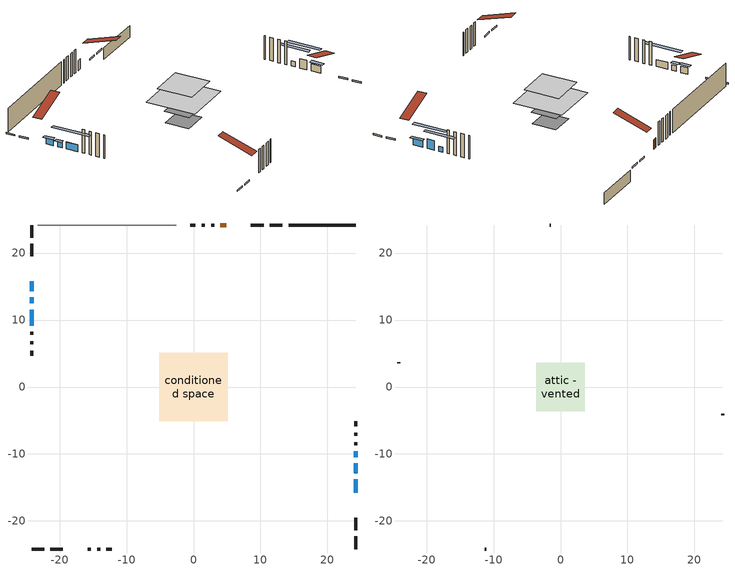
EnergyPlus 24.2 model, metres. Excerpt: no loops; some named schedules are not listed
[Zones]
conditioned space
 floor outside (Floor1 construction): -2.63,-2.63 -2.63,2.63 2.63,2.63 2.63,-2.63 z1.53
 floor adiabatic (AdiabaticFloorConstruction): -5.1,-5.1 -5.1,5.1 5.1,5.1 5.1,-5.1 z3.97
 floor foundation (Slab1 construction): -2.46,-2.46 -2.46,2.46 2.46,2.46 2.46,-2.46 z-0.88
 wall outside (RimJoist1 construction): 13.26,24.18 11.38,24.18 / -24.18,-24.18 -22.31,-24.18 / -24.18,24.18 -24.18,22.31 / 24.18,-24.18 24.18,-22.31 z1.53:1.83
 wall outside (RimJoist2 construction): 10.46,24.18 8.58,24.18 / -21.38,-24.18 -19.5,-24.18 / -24.18,21.38 -24.18,19.5 / 24.18,-21.38 24.18,-19.5 z1.53:1.83
 wall outside (AdiabaticWallConstruction 1): 4.87,24.18 4.01,24.18 z1.53:3.56
 wall outside (AdiabaticWallConstruction): -24.18,15.8 -24.18,14.32 z1.53:2.88; -24.18,13.4 -24.18,12.48 z1.53:2.73; 24.18,-15.8 24.18,-13.77 z1.53:2.98; 24.18,-12.84 24.18,-11.41 z1.53:3.51; 24.18,-10.49 24.18,-9.62 z1.53:2.57; -24.18,11.55 -24.18,9.16 z1.53:2.95
 wall outside (Wall1 construction): 3.09,24.18 2.62,24.18 / -15.8,-24.18 -15.33,-24.18 / -24.18,8.24 -24.18,7.77 / 24.18,-8.69 24.18,-8.23 z1.53:6.41
 wall outside (Wall2 construction): 1.69,24.18 1.21,24.18 / -14.4,-24.18 -13.92,-24.18 / -24.18,6.84 -24.18,6.36 / 24.18,-7.3 24.18,-6.82 z1.53:6.41
 wall outside (Wall3 construction): 0.29,24.18 -0.5,24.18 / -13,-24.18 -12.21,-24.18 / -24.18,5.44 -24.18,4.65 / 24.18,-5.89 24.18,-5.11 z1.53:6.41
 wall foundation (FoundationWall1 construction): 24.18,24.18 14.19,24.18 z-0.88:1.53
 wall adiabatic (Wall5 construction): -2.56,24.18 -23.25,24.18 z1.53:6.41
 window (WindowConstruction): -24.18,15.8 -24.18,14.32 z1.53:2.88
 window (WindowConstruction 1): -24.18,13.4 -24.18,12.48 z1.53:2.72
 window (WindowConstruction 2): 24.18,-15.8 24.18,-13.77 z1.53:2.98
 window (WindowConstruction 3): 24.18,-12.84 24.18,-11.41 z1.53:3.51
 window (WindowConstruction 4): 24.18,-10.48 24.18,-9.62 z1.53:2.57
 window (WindowConstruction 5): -24.18,11.55 -24.18,9.17 z1.53:2.95
 door (Door): 4.87,24.18 4.02,24.18 z1.53:3.56
 ceiling adiabatic (AdiabaticFloorConstruction): 5.1,-5.1 5.1,5.1 -5.1,5.1 -5.1,-5.1 z3.97
attic - vented
 floor to conditioned space (Floor2 construction Reversed): -3.6,-3.6 -3.6,3.6 3.6,3.6 3.6,-3.6 z6.41
 wall outside (Wall4 construction): -1.43,24.18 -1.63,24.18 / -11.29,-24.18 -11.08,-24.18 / -24.18,3.72 -24.18,3.52 / 24.18,-4.18 24.18,-3.98 z1.53:6.41
 roof outside (Roof1 construction): 5.8,24.18,6.41 5.8,17.16,8.75 7.65,17.16,8.75 7.65,24.18,6.41; -16.73,-24.18,6.41 -16.73,-17.16,8.75 -18.58,-17.16,8.75 -18.58,-24.18,6.41; -24.18,16.73,6.41 -17.16,16.73,8.75 -17.16,18.58,8.75 -24.18,18.58,6.41; 24.18,-16.73,6.41 17.16,-16.73,8.75 17.16,-18.58,8.75 24.18,-18.58,6.41
shading: -24.18,14.03 -24.18,16.1 -24.94,16.1 -24.94,14.03 z3.18; -24.18,12.18 -24.18,13.69 -24.94,13.69 -24.94,12.18 z3.02; 24.18,-13.47 24.18,-16.1 24.94,-16.1 24.94,-13.47 z3.28; 24.18,-8.67 24.18,-15.58 24.94,-15.58 24.94,-8.67 z6.25; 24.18,-6.88 24.18,-13.22 24.94,-13.22 24.94,-6.88 z5.31; -24.18,6.42 -24.18,14.29 -24.94,14.29 -24.94,6.42 z5.69
[Building]
Building 1: Terrain=Suburbs
[Site:Location]
Montreal Intl AP_QC: Latitude {deg}=45.47; Longitude {deg}=-73.74; Time Zone {hr}=-5; Elevation {m}=36; Keep Site Location Information=Yes
[Site:GroundTemperature:Shallow]
2.07863, -0.316383, -0.508184, 0.628371, 5.19101, 9.73239, 13.6695, 16.1636, 16.3755, 14.347, 10.5102, 6.10817
[Site:WaterMainsTemperature]
Calculation Method=Schedule; Temperature Schedule=mains temperature schedule
[Material] Roughness=Rough; Thermal Absorptance=0.9
Name | Thickness {m} | Conductivity {W/m-K} | Density {kg/m3} | Specific Heat {J/kg-K} | Solar Absorptance | Visible Absorptance
asphalt or fiberglass shingles | 0.00635 | 0.162714 | 1121.4 | 1465.45 | 0.4 | 0.4
ceiling loosefill ins | 0.169333 | 0.0480833 | 16.02 | 1046.75 | 0.7 | 0.7
ceiling stud and cavity | 0.1397 | 0.0769517 | 65.682 | 1177.47 | 0.7 | 0.7
concrete 4.0 in. | 0.1016 | 1.803125 | 2242.8 | 837.4 | 0.7 | 0.7
concrete 8.0 in. | 0.2032 | 1.803125 | 2242.8 | 837.4 | 0.7 | 0.7
door material | 0.04445 | 0.0451087 | 512.64 | 1214.23 | 0.7 | 0.7
exterior vertical ins | 0.0454343 | 0.029427 | 32.04 | 1214.23 | 0.7 | 0.7
floor covering | 0.0127 | 0.0433444 | 54.468 | 1339.84 | 0.6 | 0.6
floor rigid ins; rim joist rigid ins | 0.103632 | 0.029427 | 32.04 | 1214.23 | 0.7 | 0.7
floor rigid ins 1; wall rigid ins 2 | 0.512978 | 0.029427 | 32.04 | 1214.23 | 0.7 | 0.7
floor stud and cavity | 0.1397 | 0.129595 | 92.3553 | 1139.71 | 0.7 | 0.7
floor stud and cavity 1 | 0.1397 | 1.75129 | 37.0049 | 1207.88 | 0.7 | 0.7
furniture material conditioned space 1 | 0.1524 | 0.115458 | 640.8 | 1214.23 | 0.6 | 0.6
gypsum board | 0.0127 | 0.160291 | 801 | 837.4 | 0.6 | 0.6
gypsum board 1 | 0.0127 | 0.160291 | 801 | 837.4 | 0.7 | 0.7
osb sheathing 0.5 in. | 0.0127 | 0.115458 | 512.64 | 1214.23 | 0.7 | 0.7
osb sheathing 0.75 in. | 0.01905 | 0.115458 | 512.64 | 1214.23 | 0.7 | 0.7
osb sheathing 2.0 in. | 0.0508 | 0.115458 | 512.64 | 1214.23 | 0.7 | 0.7
rim joist rigid ins 1; wall rigid ins | 0.051816 | 0.029427 | 32.04 | 1214.23 | 0.7 | 0.7
rim joist stud and cavity | 0.0508 | 0.126214 | 125.044 | 1163.47 | 0.6 | 0.6
rim joist stud and cavity 1 | 0.0508 | 0.0347766 | 125.044 | 1163.47 | 0.6 | 0.6
slab rigid ins | 0.0224348 | 0.029427 | 32.04 | 1214.23 | 0.7 | 0.7
wall rigid ins 1 | 0.051816 | 0.029427 | 32.04 | 1214.23 | 0.4 | 0.4
wall stud and cavity | 0.1397 | 0.12021 | 139.0536 | 1170.24 | 0.7 | 0.7
wall stud and cavity 1 | 0.1397 | 0.147197 | 139.0536 | 1170.24 | 0.7 | 0.7
wall stud and cavity 2 | 0.1397 | 0.102109 | 139.0536 | 1170.24 | 0.7 | 0.7
wall stud and cavity 3 | 0.0889 | 6.1454 | 50.32683 | 1063.81 | 0.6 | 0.6
wall stud and cavity 4 | 0.1397 | 0.0912413 | 139.0536 | 1170.24 | 0.7 | 0.7
wall stud and cavity 5 | 0.0889 | 0.380278 | 52.3479 | 1209.89 | 0.7 | 0.7
wall stud and cavity 6 | 0.0889 | 0.391764 | 83.0341 | 1211.67 | 0.7 | 0.7
wood siding | 0.0254 | 0.102417 | 544.68 | 1172.36 | 0.4 | 0.4
wood siding 1 | 0.00254 | 0.102417 | 544.68 | 1172.36 | 0.4 | 0.4
wood siding 2; wood siding 3; wood siding 4 | 0.0254 | 0.102417 | 544.68 | 1172.36 | 0.7 | 0.7
[WindowMaterial:SimpleGlazingSystem]
Name | U-Factor {W/m2-K} | Solar Heat Gain Coefficient
WindowMaterial | 1.86352 | 0.41
WindowMaterial 1 | 2.00036 | 0.38
WindowMaterial 2 | 1.93393 | 0.4
WindowMaterial 3 | 3.29381 | 0.45
WindowMaterial 4 | 2.046919 | 0.37
WindowMaterial 5 | 1.78062 | 0.43
[Construction]
AdiabaticFloorConstruction: floor stud and cavity 1, floor rigid ins 1, osb sheathing 0.75 in., floor covering
AdiabaticWallConstruction: wood siding 3, wall rigid ins 2, wall stud and cavity 5, gypsum board
AdiabaticWallConstruction 1: wood siding 4, wall rigid ins 2, wall stud and cavity 5, gypsum board
Door: door material
Floor1 construction: floor stud and cavity, floor rigid ins, osb sheathing 0.75 in., floor covering
Floor2 construction Reversed: gypsum board, ceiling stud and cavity, ceiling loosefill ins
FoundationWall1 construction: concrete 8.0 in., gypsum board 1
furniture construction conditioned space 1: furniture material conditioned space 1
PartitionWallConstruction: gypsum board, wall stud and cavity 6, gypsum board
RimJoist1 construction: wood siding 2, rim joist rigid ins, osb sheathing 2.0 in., rim joist stud and cavity
RimJoist2 construction: wood siding 2, rim joist rigid ins 1, osb sheathing 2.0 in., rim joist stud and cavity 1
Roof1 construction: asphalt or fiberglass shingles
Slab1 construction: slab rigid ins, concrete 4.0 in.
Wall1 construction: wood siding, wall rigid ins, osb sheathing 0.5 in., wall stud and cavity, gypsum board
Wall2 construction: wood siding, wall rigid ins, osb sheathing 0.5 in., wall stud and cavity 1, gypsum board
Wall3 construction: wood siding, wall rigid ins, osb sheathing 0.5 in., wall stud and cavity 2, gypsum board
Wall4 construction: wood siding 1, wall stud and cavity 3
Wall5 construction: wall rigid ins 1, osb sheathing 0.5 in., wall stud and cavity 4, gypsum board
WindowConstruction: WindowMaterial
WindowConstruction 1: WindowMaterial 1
WindowConstruction 2: WindowMaterial 2
WindowConstruction 3: WindowMaterial 3
WindowConstruction 4: WindowMaterial 4
WindowConstruction 5: WindowMaterial 5
[Zone] Multiplier=1; Part of Total Floor Area=Yes
Name | Volume {m3}
attic - vented | 19.7345
conditioned space | 327.7
[Space]
Name | Zone | Volume {m3}
attic - vented 1 | attic - vented | 19.7345
conditioned space 1 | conditioned space | 327.7
[ZoneInfiltration:EffectiveLeakageArea]
infil attic - vented 1: Zone or Space=attic - vented 1; Schedule=Always On Discrete; Effective Air Leakage Area {cm2}=2078; Stack Coefficient=0.000501849; Wind Coefficient=1.51359e-05
[ZoneMixing]
whole house fan mix: Zone or Space=attic - vented; Schedule=Always On Continuous; Design Flow Rate Calculation Method=Flow/Zone; Design Flow Rate {m3/s}=0; Source Zone or Space=conditioned space
[SurfaceProperty:ExposedFoundationPerimeter]
Slab1: Exposed Perimeter Calculation Method=TotalExposedPerimeter; Total Exposed Perimeter {m}=9.994
[InternalMass] Zone or ZoneList=conditioned space; Space or SpaceList=conditioned space 1
Name | Construction | Surface Area {m2}
furniture mass conditioned space 1 | furniture construction conditioned space 1 | 62.3442
partition wall mass | PartitionWallConstruction | 155.86
[Lights]
interior lighting: Zone or ZoneList or Space or SpaceList=conditioned space 1; Schedule=interior lighting schedule; Design Level Calculation Method=LightingLevel; Lighting Level {W}=343.2; Return Air Fraction=0; Fraction Radiant=0.6; Fraction Visible=0.2; Fraction Replaceable=1
[People]
occupants: Zone or ZoneList or Space or SpaceList=conditioned space 1; Number of People Schedule=occupants schedule; Number of People Calculation Method=People; Number of People=3; Fraction Radiant=0.314171; Sensible Heat Fraction=0.56303; Activity Level Schedule=occupants activity schedule; Carbon Dioxide Generation Rate {m3/s-W}=0; Enable ASHRAE 55 Comfort Warnings=No; Mean Radiant Temperature Calculation Type=EnclosureAveraged
[ElectricEquipment] Zone or ZoneList or Space or SpaceList=conditioned space 1; Design Level Calculation Method=EquipmentLevel
Name | Schedule | Design Level {W} | Fraction Latent | Fraction Radiant | Fraction Lost
clothes dryer | clothes dryer schedule | 140.772 | 0.015 | 0.081 | 0.85
clothes washer | clothes washer schedule | 32.1985 | 0.03 | 0.162 | 0.7
cooking range | cooking range schedule | 208.969 | 0.08 | 0.432 | 0.2
dishwasher | dishwasher schedule | 66.8632 | 0.3 | 0.18 | 0.4
fridge | fridge schedule | 72.9452 | 0 | 0.6 | 0
mech vent bath fan 0 | mech vent bath fan 0 schedule | 50.2 | 0 | 0 | 1
mech vent bath fan 1 | mech vent bath fan 1 schedule | 50.2 | 0 | 0 | 1
mech vent house fan | mech vent house fan schedule | 6.33333 | 0 | 0 | 1
mech vent house fan cfis | mech vent house fan cfis schedule | 0 | 0 | 0 | 0
mech vent range fan 0 | mech vent range fan 0 schedule | 57 | 0 | 0 | 1
misc plug loads | misc plug loads schedule | 494.7 | 0.045 | 0.513 | 0.1
whole house fan | Always On Discrete | 0 | 0 | 0 | 1
[OtherEquipment] Zone or ZoneList or Space or SpaceList=conditioned space 1; Design Level Calculation Method=EquipmentLevel
Name | Fuel Type | Schedule | Design Level {W} | Fraction Latent | Fraction Radiant | Fraction Lost
clothes dryer 1 | Electricity | clothes dryer schedule | 0 | 0.015 | 0.081 | 0.85
cooking range 1 | Electricity | cooking range schedule | 0 | 0.08 | 0.432 | 0.2
general water use latent | None | general water use schedule | 59.3978 | 1 | 0 | 0
general water use sensible | None | general water use schedule | -58.539 | 0 | 0.6 | 0
mech vent house fan latent load | None | Always On Discrete | 0 | 1 | 0 | 0
mech vent house fan sensible load | None | Always On Discrete | 0 | 0 | 0 | 0
water heater energy adjustment1 | Electricity | Always On Discrete | 0.01 | 0 | 0 | 1
[ZoneInfiltration:DesignFlowRate] Zone or ZoneList or Space or SpaceList=conditioned space 1; Schedule=Always On Discrete; Design Flow Rate Calculation Method=Flow/Zone; Design Flow Rate {m3/s}=0
infil flow; natural vent flow; whole house fan flow
[ZoneControl:Thermostat]
conditioned space Thermostat: Zone or ZoneList=conditioned space; Control Type Schedule=conditioned space Thermostat Schedule; Control 1=conditioned space temperature setpoint; Temperature Difference Between Cutout And Setpoint {deltaC}=0
[ZoneHVAC:Baseboard:Convective:Electric]
electric baseboard: Availability Schedule=Always On Discrete; Heating Design Capacity {W}=5547.84; Efficiency=1
[Zone equipment]
conditioned space: electric baseboard
[Foundation:Kiva]
Foundation Kiva 1: Initial Indoor Air Temperature {C}=18; Wall Height Above Grade {m}=1.53; Wall Depth Below Slab {m}=0.2032; Custom Block Material Name 1=exterior vertical ins; Custom Block Depth 1 {m}=2.40999; Custom Block X Position 1 {m}=0.2159; Custom Block Z Position 1 {m}=0
[Foundation:Kiva:Settings]
Soil Conductivity {W/m-K}=0.849921; Soil Density {kg/m3}=1842.3; Soil Specific Heat {J/kg-K}=418.7; Ground Solar Absorptivity=0.9; Ground Thermal Absorptivity=0.9; Ground Surface Roughness {m}=0.03; Far-Field Width {m}=40; Deep-Ground Boundary Condition=ZeroFlux; Deep-Ground Depth {m}=40; Minimum Cell Dimension {m}=0.2; Maximum Cell Growth Coefficient=3; Simulation Timestep=Timestep
[Exterior:Lights]
exterior lighting: Schedule=exterior lighting schedule; Design Level {W}=75.6
[EnergyManagementSystem:GlobalVariable]
infil_program_Qfan
infil_program_Qinf
natural_vent_program_Qnv
natural_vent_program_Qwhf
[EnergyManagementSystem:Sensor]
Name | Output:Variable or Output:Meter Index Key | Output:Variable or Output:Meter
airflow_gain | infil flow | Infiltration Sensible Heat Gain Energy
airflow_gain_1 | natural vent flow | Infiltration Sensible Heat Gain Energy
airflow_gain_2 | whole house fan flow | Infiltration Sensible Heat Gain Energy
airflow_loss | infil flow | Infiltration Sensible Heat Loss Energy
airflow_loss_1 | natural vent flow | Infiltration Sensible Heat Loss Energy
airflow_loss_2 | whole house fan flow | Infiltration Sensible Heat Loss Energy
clg_load_cond |  | Cooling:EnergyTransfer:Zone:CONDITIONED SPACE
clg_sp_s; clg_sp_s_1 | cooling setpoint | Schedule Value
clothes_dryer_exhaust_0_sch_s | clothes dryer exhaust 0 schedule | Schedule Value
conditioned_space_clg_unmet_s | conditioned space | Zone Cooling Setpoint Not Met Time
conditioned_space_htg_unmet_s | conditioned space | Zone Heating Setpoint Not Met Time
cool_season | cooling season schedule | Schedule Value
fridge_tin_s | conditioned space | Zone Mean Air Temperature
htg_load_cond |  | Heating:EnergyTransfer:Zone:CONDITIONED SPACE
htg_sp_s; htg_sp_s_1 | heating setpoint | Schedule Value
ig_ee_conv | clothes dryer | Electric Equipment Convective Heating Energy
ig_ee_conv_2 | cooking range | Electric Equipment Convective Heating Energy
ig_ee_conv_4 | fridge | Electric Equipment Convective Heating Energy
ig_ee_conv_5 | misc plug loads | Electric Equipment Convective Heating Energy
ig_ee_conv_6 | whole house fan | Electric Equipment Convective Heating Energy
ig_ee_rad | clothes dryer | Electric Equipment Radiant Heating Energy
ig_ee_rad_2 | cooking range | Electric Equipment Radiant Heating Energy
ig_ee_rad_4 | fridge | Electric Equipment Radiant Heating Energy
ig_ee_rad_5 | misc plug loads | Electric Equipment Radiant Heating Energy
ig_ee_rad_6 | whole house fan | Electric Equipment Radiant Heating Energy
ig_lgt_conv | interior lighting | Lights Convective Heating Energy
ig_lgt_rad | interior lighting | Lights Radiant Heating Energy
ig_lgt_vis | interior lighting | Lights Visible Radiation Heating Energy
ig_oe_conv | clothes dryer 1 | Other Equipment Convective Heating Energy
ig_oe_conv_1 | cooking range 1 | Other Equipment Convective Heating Energy
ig_oe_conv_2 | general water use latent | Other Equipment Convective Heating Energy
ig_oe_conv_3 | general water use sensible | Other Equipment Convective Heating Energy
ig_oe_conv_4 | water heater energy adjustment1 | Other Equipment Convective Heating Energy
ig_oe_rad | clothes dryer 1 | Other Equipment Radiant Heating Energy
ig_oe_rad_1 | cooking range 1 | Other Equipment Radiant Heating Energy
ig_oe_rad_2 | general water use latent | Other Equipment Radiant Heating Energy
ig_oe_rad_3 | general water use sensible | Other Equipment Radiant Heating Energy
ig_oe_rad_4 | water heater energy adjustment1 | Other Equipment Radiant Heating Energy
ig_ppl_conv | occupants | People Convective Heating Energy
ig_ppl_rad | occupants | People Radiant Heating Energy
im_conv | furniture mass conditioned space 1 | Surface Inside Face Convection Heat Gain Energy
im_conv_1 | partition wall mass | Surface Inside Face Convection Heat Gain Energy
im_ig | furniture mass conditioned space 1 | Surface Inside Face Internal Gains Radiation Heat Gain Energy
im_ig_1 | partition wall mass | Surface Inside Face Internal Gains Radiation Heat Gain Energy
im_lgt | furniture mass conditioned space 1 | Surface Inside Face Lights Radiation Heat Gain Energy
im_lgt_1 | partition wall mass | Surface Inside Face Lights Radiation Heat Gain Energy
im_sol | furniture mass conditioned space 1 | Surface Inside Face Solar Radiation Heat Gain Energy
im_sol_1 | partition wall mass | Surface Inside Face Solar Radiation Heat Gain Energy
im_surf | furniture mass conditioned space 1 | Surface Inside Face Net Surface Thermal Radiation Heat Gain Energy
im_surf_1 | partition wall mass | Surface Inside Face Net Surface Thermal Radiation Heat Gain Energy
mech_vent_bath_fan_0_sch_s | mech vent bath fan 0 schedule | Schedule Value
mech_vent_bath_fan_1_sch_s | mech vent bath fan 1 schedule | Schedule Value
mech_vent_range_fan_0_sch_s | mech vent range fan 0 schedule | Schedule Value
mv_conv | mech vent bath fan 0 | Electric Equipment Convective Heating Energy
mv_conv_1 | mech vent bath fan 1 | Electric Equipment Convective Heating Energy
mv_conv_2 | mech vent house fan | Electric Equipment Convective Heating Energy
mv_conv_3 | mech vent house fan cfis | Electric Equipment Convective Heating Energy
mv_conv_4 | mech vent range fan 0 | Electric Equipment Convective Heating Energy
mv_conv_5 | mech vent house fan latent load | Other Equipment Convective Heating Energy
mv_conv_6 | mech vent house fan sensible load | Other Equipment Convective Heating Energy
mv_rad | mech vent bath fan 0 | Electric Equipment Radiant Heating Energy
mv_rad_1 | mech vent bath fan 1 | Electric Equipment Radiant Heating Energy
mv_rad_2 | mech vent house fan | Electric Equipment Radiant Heating Energy
mv_rad_3 | mech vent house fan cfis | Electric Equipment Radiant Heating Energy
mv_rad_4 | mech vent range fan 0 | Electric Equipment Radiant Heating Energy
mv_rad_5 | mech vent house fan latent load | Other Equipment Radiant Heating Energy
mv_rad_6 | mech vent house fan sensible load | Other Equipment Radiant Heating Energy
natural_vent_s | natural vent schedule | Schedule Value
out_pb_s |  | Site Outdoor Air Barometric Pressure
out_wt_s |  | Site Outdoor Air Humidity Ratio
site_vw_s |  | Site Wind Speed
ss_back_out | Window1 | Surface Window Shortwave from Zone Back Out Window Heat Transfer Rate
ss_back_out_1 | Window2 | Surface Window Shortwave from Zone Back Out Window Heat Transfer Rate
ss_back_out_2 | Window3 | Surface Window Shortwave from Zone Back Out Window Heat Transfer Rate
ss_back_out_3 | Window5 | Surface Window Shortwave from Zone Back Out Window Heat Transfer Rate
ss_back_out_4 | Window6 | Surface Window Shortwave from Zone Back Out Window Heat Transfer Rate
ss_back_out_5 | Window7 | Surface Window Shortwave from Zone Back Out Window Heat Transfer Rate
ss_conv | Door1 | Surface Inside Face Convection Heat Gain Energy
ss_conv_1 | Window1 | Surface Inside Face Convection Heat Gain Energy
ss_conv_2 | Window2 | Surface Inside Face Convection Heat Gain Energy
ss_conv_3 | Window3 | Surface Inside Face Convection Heat Gain Energy
ss_conv_4 | Window5 | Surface Inside Face Convection Heat Gain Energy
ss_conv_5 | Window6 | Surface Inside Face Convection Heat Gain Energy
ss_conv_6 | Window7 | Surface Inside Face Convection Heat Gain Energy
ss_ig | Door1 | Surface Inside Face Internal Gains Radiation Heat Gain Energy
ss_ig_1 | Window1 | Surface Inside Face Internal Gains Radiation Heat Gain Energy
ss_ig_2 | Window2 | Surface Inside Face Internal Gains Radiation Heat Gain Energy
ss_ig_3 | Window3 | Surface Inside Face Internal Gains Radiation Heat Gain Energy
ss_ig_4 | Window5 | Surface Inside Face Internal Gains Radiation Heat Gain Energy
ss_ig_5 | Window6 | Surface Inside Face Internal Gains Radiation Heat Gain Energy
ss_ig_6 | Window7 | Surface Inside Face Internal Gains Radiation Heat Gain Energy
ss_lgt | Door1 | Surface Inside Face Lights Radiation Heat Gain Energy
ss_sol | Door1 | Surface Inside Face Solar Radiation Heat Gain Energy
ss_surf | Door1 | Surface Inside Face Net Surface Thermal Radiation Heat Gain Energy
ss_surf_1 | Window1 | Surface Inside Face Net Surface Thermal Radiation Heat Gain Energy
ss_surf_2 | Window2 | Surface Inside Face Net Surface Thermal Radiation Heat Gain Energy
ss_surf_3 | Window3 | Surface Inside Face Net Surface Thermal Radiation Heat Gain Energy
ss_surf_4 | Window5 | Surface Inside Face Net Surface Thermal Radiation Heat Gain Energy
ss_surf_5 | Window6 | Surface Inside Face Net Surface Thermal Radiation Heat Gain Energy
ss_surf_6 | Window7 | Surface Inside Face Net Surface Thermal Radiation Heat Gain Energy
ss_trans_in | Window1 | Surface Window Transmitted Solar Radiation Rate
ss_trans_in_1 | Window2 | Surface Window Transmitted Solar Radiation Rate
ss_trans_in_2 | Window3 | Surface Window Transmitted Solar Radiation Rate
ss_trans_in_3 | Window5 | Surface Window Transmitted Solar Radiation Rate
ss_trans_in_4 | Window6 | Surface Window Transmitted Solar Radiation Rate
ss_trans_in_5 | Window7 | Surface Window Transmitted Solar Radiation Rate
ss_trans_out | Window1 | Surface Inside Face Initial Transmitted Diffuse Transmitted Out Window Solar Radiation Rate
ss_trans_out_1 | Window2 | Surface Inside Face Initial Transmitted Diffuse Transmitted Out Window Solar Radiation Rate
ss_trans_out_2 | Window3 | Surface Inside Face Initial Transmitted Diffuse Transmitted Out Window Solar Radiation Rate
ss_trans_out_3 | Window5 | Surface Inside Face Initial Transmitted Diffuse Transmitted Out Window Solar Radiation Rate
ss_trans_out_4 | Window6 | Surface Inside Face Initial Transmitted Diffuse Transmitted Out Window Solar Radiation Rate
ss_trans_out_5 | Window7 | Surface Inside Face Initial Transmitted Diffuse Transmitted Out Window Solar Radiation Rate
s_conv | Floor1 | Surface Inside Face Convection Heat Gain Energy
s_conv_1 | Floor2 | Surface Inside Face Convection Heat Gain Energy
s_conv_10 | RimJoist2:180 | Surface Inside Face Convection Heat Gain Energy
s_conv_11 | RimJoist2:270 | Surface Inside Face Convection Heat Gain Energy
s_conv_12 | RimJoist2:90 | Surface Inside Face Convection Heat Gain Energy
s_conv_13 | Slab1 | Surface Inside Face Convection Heat Gain Energy
s_conv_14 | Wall1:0 | Surface Inside Face Convection Heat Gain Energy
s_conv_15 | Wall1:180 | Surface Inside Face Convection Heat Gain Energy
s_conv_16 | Wall1:270 | Surface Inside Face Convection Heat Gain Energy
s_conv_17 | Wall1:90 | Surface Inside Face Convection Heat Gain Energy
s_conv_18 | Wall2:0 | Surface Inside Face Convection Heat Gain Energy
s_conv_19 | Wall2:180 | Surface Inside Face Convection Heat Gain Energy
s_conv_2 | FoundationWall1 | Surface Inside Face Convection Heat Gain Energy
s_conv_20 | Wall2:270 | Surface Inside Face Convection Heat Gain Energy
s_conv_21 | Wall2:90 | Surface Inside Face Convection Heat Gain Energy
s_conv_22 | Wall3:0 | Surface Inside Face Convection Heat Gain Energy
s_conv_23 | Wall3:180 | Surface Inside Face Convection Heat Gain Energy
s_conv_24 | Wall3:270 | Surface Inside Face Convection Heat Gain Energy
s_conv_25 | Wall3:90 | Surface Inside Face Convection Heat Gain Energy
s_conv_26 | Wall5 | Surface Inside Face Convection Heat Gain Energy
s_conv_3 | inferred conditioned ceiling | Surface Inside Face Convection Heat Gain Energy
s_conv_4 | inferred conditioned floor | Surface Inside Face Convection Heat Gain Energy
s_conv_5 | RimJoist1:0 | Surface Inside Face Convection Heat Gain Energy
s_conv_6 | RimJoist1:180 | Surface Inside Face Convection Heat Gain Energy
s_conv_7 | RimJoist1:270 | Surface Inside Face Convection Heat Gain Energy
s_conv_8 | RimJoist1:90 | Surface Inside Face Convection Heat Gain Energy
s_conv_9 | RimJoist2:0 | Surface Inside Face Convection Heat Gain Energy
s_ig | Floor1 | Surface Inside Face Internal Gains Radiation Heat Gain Energy
s_ig_1 | Floor2 | Surface Inside Face Internal Gains Radiation Heat Gain Energy
s_ig_10 | RimJoist2:180 | Surface Inside Face Internal Gains Radiation Heat Gain Energy
s_ig_11 | RimJoist2:270 | Surface Inside Face Internal Gains Radiation Heat Gain Energy
s_ig_12 | RimJoist2:90 | Surface Inside Face Internal Gains Radiation Heat Gain Energy
s_ig_13 | Slab1 | Surface Inside Face Internal Gains Radiation Heat Gain Energy
s_ig_14 | Wall1:0 | Surface Inside Face Internal Gains Radiation Heat Gain Energy
s_ig_15 | Wall1:180 | Surface Inside Face Internal Gains Radiation Heat Gain Energy
s_ig_16 | Wall1:270 | Surface Inside Face Internal Gains Radiation Heat Gain Energy
s_ig_17 | Wall1:90 | Surface Inside Face Internal Gains Radiation Heat Gain Energy
